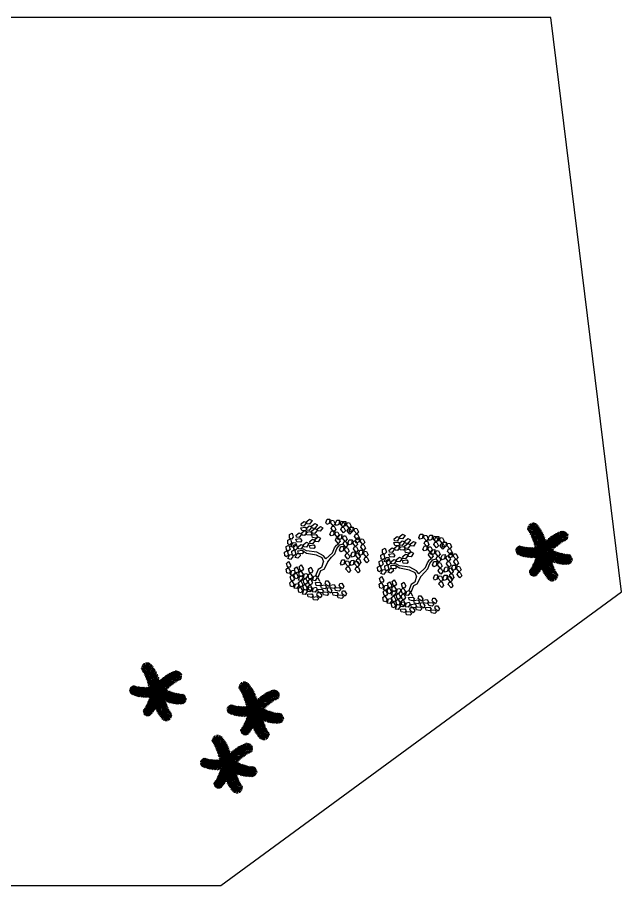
# Model space of a CAD drawing. Header units: millimetres. Extents: x 496 to 139339, y -41630 to 84383.
# Drawn here: x 118442 to 139339, y 54383 to 84383 of the extents above; entities that cross this region are included whole.
import ezdxf

# ---------------------------------------------------------------- set-up
doc = ezdxf.new("R2010")
doc.units = ezdxf.units.MM
doc.layers.add('zelen', color=69, linetype='Continuous')
doc.layers.add('территория', color=74, linetype='Continuous', lineweight=25)

# ---------------------------------------------------------------- blocks, each defined once
blk = doc.blocks.new('p1')
at = {"layer": 'zelen'}
for p, q in [((-430, 876), (-503, 935)), ((-434, 879), (-447, 980)), ((-407, 844), (-387, 1002)), ((-379, 802), (-343, 1004)), ((-358, 770), (-295, 996)), ((-332, 727), (-266, 985)), ((-309, 689), (-221, 958)), ((-281, 639), (-186, 914)), ((-340, 741), (-561, 807)), ((-303, 678), (-554, 768)), ((-364, 779), (-545, 846)), ((-391, 821), (-533, 887)), ((-283, 643), (-533, 735)), ((-255, 589), (-513, 702)), ((-234, 547), (-490, 662)), ((-210, 495), (-462, 608)), ((-257, 594), (-153, 869)), ((-245, 570), (-118, 819)), ((-218, 514), (-94, 781)), ((-196, 466), (-74, 747)), ((-177, 418), (-48, 703)), ((-152, 356), (-28, 665)), ((-132, 300), (-3, 612)), ((347, 325), (383, 607)), ((385, 353), (424, 629)), ((425, 379), (455, 645)), ((473, 411), (492, 663)), ((493, 423), (543, 686)), ((533, 447), (590, 705)), ((578, 472), (638, 722)), ((614, 491), (686, 722)), ((655, 512), (714, 717)), ((687, 527), (755, 700)), ((728, 546), (788, 677)), ((766, 560), (824, 633)), ((-189, 448), (-434, 552)), ((-172, 407), (-416, 511)), ((-149, 346), (-403, 479)), ((-132, 300), (-386, 436)), ((-120, 263), (-372, 397)), ((-106, 219), (-360, 364)), ((-95, 179), (-342, 305)), ((-114, 243), (19, 565)), ((-100, 197), (46, 499)), ((-87, 152), (64, 449)), ((-77, 113), (84, 383)), ((-64, 57), (100, 325)), ((61, 69), (42, 338)), ((89, 99), (88, 385)), ((125, 136), (128, 422)), ((151, 161), (176, 463)), ((183, 191), (213, 493)), ((215, 219), (266, 532)), ((257, 255), (305, 558)), ((299, 289), (350, 587)), ((339, 319), (577, 283)), ((371, 343), (611, 306)), ((410, 369), (659, 337)), ((453, 398), (706, 365)), ((489, 421), (743, 385)), ((537, 449), (774, 402)), ((569, 467), (806, 417)), ((627, 498), (830, 444)), ((664, 516), (836, 482)), ((705, 535), (846, 519)), ((761, 559), (845, 570)), ((-855, 68), (-974, 16)), ((-889, 81), (-971, 67)), ((-816, 55), (-966, -20)), ((-885, 78), (-948, 122)), ((-785, 46), (-948, -56)), ((-746, 35), (-933, -76)), ((-833, 61), (-917, 156)), ((-710, 26), (-901, -105)), ((-794, 49), (-888, 175)), ((-758, 39), (-861, 197)), ((-665, 16), (-858, -122)), ((-701, 24), (-829, 200)), ((-624, 8), (-816, -138)), ((-669, 17), (-799, 192)), ((-620, 7), (-768, 183)), ((-603, 4), (-768, -153)), ((-582, 0), (-731, 175)), ((-536, -7), (-683, 165)), ((-494, -12), (-632, 156)), ((-458, -16), (-596, 152)), ((-405, -20), (-567, 148)), ((-364, -23), (-530, 145)), ((-332, -24), (-496, 143)), ((-295, -24), (-467, 142)), ((-260, -24), (-417, 141)), ((-221, -23), (-379, 142)), ((-82, 133), (-330, 261)), ((-187, -22), (-330, 144)), ((-72, 92), (-316, 203)), ((-63, 50), (-305, 152)), ((-53, -1), (-296, 105)), ((-152, -19), (-288, 147)), ((-42, -58), (-286, 32)), ((-110, -16), (-249, 151)), ((-31, 51), (-210, -135)), ((-23, 4), (-197, -219)), ((-63, -10), (-189, 160)), ((-55, 14), (117, 254)), ((-48, -28), (128, 193)), ((7, 8), (-45, 236)), ((-40, -75), (140, 109)), ((-29, 34), (216, -53)), ((35, 41), (4, 296)), ((17, 20), (248, -26)), ((23, -13), (222, 114)), ((52, 59), (291, 26)), ((70, -36), (281, 81)), ((84, 94), (320, 58)), ((111, 122), (353, 92)), ((113, -57), (319, 62)), ((139, 149), (391, 130)), ((148, -73), (362, 42)), ((170, 179), (422, 159)), ((183, -88), (412, 20)), ((198, 204), (464, 196)), ((223, -105), (451, 4)), ((230, 232), (488, 216)), ((257, 255), (518, 240)), ((292, 283), (551, 265)), ((-552, -5), (-733, -164)), ((-509, -10), (-702, -172)), ((-468, -15), (-661, -181)), ((-413, -20), (-627, -188)), ((-364, -23), (-579, -197)), ((-315, -24), (-538, -202)), ((-276, -24), (-479, -208)), ((-238, -24), (-436, -211)), ((-205, -22), (-379, -212)), ((-141, -292), (-341, -385)), ((-129, -259), (-331, -360)), ((-158, -20), (-330, -211)), ((-118, -228), (-315, -315)), ((-107, -193), (-303, -281)), ((-97, -162), (-290, -237)), ((-88, -131), (-279, -198)), ((-122, -17), (-271, -208)), ((-78, -91), (-271, -163)), ((-68, -48), (-259, -106)), ((-87, -13), (-220, -202)), ((-15, -38), (-185, -280)), ((-5, -81), (-167, -350)), ((-49, -9), (-151, -192)), ((8, -137), (-151, -408)), ((-136, -277), (-47, -531)), ((18, -175), (-129, -474)), ((-123, -242), (-24, -481)), ((-111, -208), (-8, -443)), ((32, -221), (-111, -524)), ((-102, -178), (11, -393)), ((-90, -136), (26, -349)), ((46, -266), (-83, -590)), ((-81, -102), (42, -295)), ((-73, -71), (53, -249)), ((-65, -35), (66, -184)), ((-18, -23), (227, -127)), ((-7, -74), (236, -173)), ((3, -115), (247, -224)), ((9, -5), (43, -236)), ((13, -156), (262, -282)), ((26, -202), (275, -326)), ((38, -243), (294, -384)), ((48, -25), (111, -274)), ((52, -286), (305, -417)), ((82, -42), (161, -300)), ((119, -60), (222, -327)), ((166, -81), (272, -347)), ((200, -95), (331, -368)), ((240, -111), (377, -382)), ((259, -119), (503, -15)), ((280, -127), (441, -400)), ((298, -133), (533, -25)), ((331, -144), (570, -36)), ((331, -144), (486, -410)), ((374, -158), (610, -47)), ((383, -161), (539, -420)), ((431, -175), (641, -55)), ((442, -178), (577, -427)), ((470, -185), (680, -64)), ((487, -189), (623, -433)), ((516, -196), (736, -76)), ((533, -200), (658, -437)), ((566, -207), (790, -85)), ((590, -211), (699, -440)), ((608, -215), (832, -90)), ((613, -216), (755, -443)), ((659, -223), (805, -443)), ((663, -224), (867, -94)), ((699, -229), (902, -97)), ((710, -231), (856, -442)), ((750, -235), (901, -424)), ((765, -237), (934, -113)), ((796, -240), (925, -410)), ((805, -240), (954, -146)), ((831, -242), (957, -380)), ((851, -244), (976, -178)), ((877, -245), (979, -346)), ((912, -246), (995, -226)), ((917, -245), (997, -291)), ((-284, -579), (-480, -639)), ((-259, -538), (-463, -614)), ((-241, -506), (-444, -584)), ((-220, -468), (-420, -544)), ((-202, -432), (-396, -501)), ((-188, -401), (-381, -471)), ((-167, -355), (-369, -447)), ((-152, -320), (-354, -415)), ((-282, -576), (-220, -791)), ((-261, -542), (-192, -758)), ((-251, -524), (-164, -721)), ((-228, -481), (-143, -693)), ((-209, -445), (-126, -668)), ((-192, -410), (-105, -635)), ((-170, -362), (-88, -606)), ((-152, -320), (-66, -567)), ((65, -323), (-61, -637)), ((86, -379), (-35, -689)), ((111, -441), (-14, -727)), ((131, -488), (11, -771)), ((153, -536), (32, -804)), ((181, -592), (56, -842)), ((65, -323), (320, -457)), ((82, -369), (337, -499)), ((106, -430), (351, -531)), ((123, -471), (370, -572)), ((145, -518), (398, -628)), ((169, -569), (427, -681)), ((-331, -651), (-505, -693)), ((-300, -605), (-498, -663)), ((-351, -680), (-494, -724)), ((-374, -711), (-486, -756)), ((-406, -752), (-465, -794)), ((-410, -754), (-424, -832)), ((-388, -728), (-379, -850)), ((-364, -697), (-345, -855)), ((-347, -673), (-308, -850)), ((-324, -641), (-285, -843)), ((-305, -612), (-249, -824)), ((193, -616), (91, -892)), ((218, -661), (125, -936)), ((246, -710), (160, -980)), ((191, -611), (450, -721)), ((269, -748), (206, -1006)), ((220, -665), (471, -754)), ((296, -791), (235, -1017)), ((240, -700), (491, -787)), ((277, -762), (499, -826)), ((317, -823), (283, -1025)), ((302, -799), (484, -865)), ((346, -864), (327, -1022)), ((330, -841), (471, -905)), ((368, -896), (442, -954)), ((373, -899), (387, -1000))]:
    blk.add_line(p, q, dxfattribs=at)
for centre, radius, start, end in [((-2221, -415), 2208, 8.5439, 38.2906), ((1536, -1292), 2007, 110.1895, 139.9362), ((-286, 1782), 1806, 248.0996, 277.8463), ((2146, 414), 2208, 189.1509, 218.8976), ((-1734, 320), 1706, 318.5391, 348.2858), ((964, 1760), 2007, 241.292, 271.0387)]:
    blk.add_arc(centre, radius, start, end, dxfattribs=at)
blk = doc.blocks.new('z_98')
at = {"color": 92, "linetype": 'Continuous'}
for p, q in [((-283.2, 404.3), (-250.4, 431.2)), ((-279.9, 379.9), (-283.2, 404.3)), ((-221.2, 417), (-250.6, 376)), ((-250.4, 431.2), (-221.2, 417)), ((-219.5, 428.9), (-186.7, 455.8)), ((-216.1, 404.5), (-219.5, 428.9)), ((-186.9, 400.7), (-216.1, 404.5)), ((-157.5, 441.6), (-186.9, 400.7)), ((-186.7, 455.8), (-157.5, 441.6)), ((-158.3, 378.5), (-125.5, 405.4)), ((-125.5, 405.4), (-96.3, 391.1)), ((-0.5, 417), (15.7, 456.2)), ((13.9, 397), (-0.5, 417)), ((41.5, 407.4), (13.9, 397)), ((15.7, 456.2), (48.2, 457.4)), ((48.2, 457.4), (41.5, 407.4)), ((55.8, 418.1), (67.1, 445.4)), ((87.8, 379.2), (55.8, 418.1)), ((67.1, 445.4), (91.5, 442.3)), ((109.1, 403.7), (87.8, 379.2)), ((91.5, 442.3), (109.1, 403.7)), ((110.1, 404.5), (126.3, 443.6)), ((124.5, 384.5), (110.1, 404.5)), ((126.3, 443.6), (158.8, 444.9)), ((158.8, 444.9), (152.1, 394.9)), ((166.4, 405.6), (177.7, 432.8)), ((198.5, 366.6), (166.4, 405.6)), ((177.7, 432.8), (202.2, 429.8)), ((183, 389.3), (199.3, 428.5)), ((199.3, 428.5), (231.7, 429.7)), ((202.2, 429.8), (219.7, 391.2)), ((231.7, 429.7), (225.1, 379.7)), ((239.4, 390.4), (250.6, 417.7)), ((250.6, 417.7), (275.1, 414.6)), ((275.1, 414.6), (292.6, 376)), ((-339.7, 273.2), (-306.9, 300.1)), ((-306.9, 300.1), (-277.7, 285.8)), ((-286.6, 358.5), (-236.6, 364.9)), ((-277.1, 327.5), (-286.6, 358.5)), ((-250.6, 376), (-279.9, 379.9)), ((-235.1, 321.8), (-277.1, 327.5)), ((-276, 297.8), (-243.1, 324.7)), ((-214, 310.5), (-243.4, 269.5)), ((-243.1, 324.7), (-214, 310.5)), ((-236.6, 364.9), (-219.5, 340.9)), ((-219.5, 340.9), (-235.1, 321.8)), ((-225.4, 308.1), (-175.4, 314.5)), ((-215.9, 277), (-225.4, 308.1)), ((-222, 353.8), (-189.2, 380.7)), ((-218.7, 329.4), (-222, 353.8)), ((-189.4, 325.5), (-218.7, 329.4)), ((-160, 366.5), (-189.4, 325.5)), ((-189.2, 380.7), (-160, 366.5)), ((-175.4, 314.5), (-158.3, 290.5)), ((-158.5, 321.1), (-125.7, 348)), ((-155.2, 296.6), (-158.5, 321.1)), ((-154.9, 354), (-158.3, 378.5)), ((-125.7, 350.2), (-154.9, 354)), ((-96.5, 333.7), (-125.9, 292.8)), ((-96.3, 391.1), (-125.7, 350.2)), ((-125.7, 348), (-96.5, 333.7)), ((-94.8, 345.7), (-61.9, 372.6)), ((-91.4, 321.3), (-94.8, 345.7)), ((-62.2, 317.4), (-91.4, 321.3)), ((-32.7, 358.4), (-62.2, 317.4)), ((-61.9, 372.6), (-32.7, 358.4)), ((48.9, 283.4), (65.2, 322.6)), ((63.3, 350.2), (74.5, 377.5)), ((95.3, 311.2), (63.3, 350.2)), ((65.2, 322.6), (97.6, 323.8)), ((74.5, 377.5), (99, 374.4)), ((97.6, 323.8), (90.9, 273.8)), ((116.5, 335.8), (95.3, 311.2)), ((99, 374.4), (116.5, 335.8)), ((105.3, 284.5), (116.5, 311.8)), ((116.5, 311.8), (141, 308.7)), ((152.1, 394.9), (124.5, 384.5)), ((141, 308.7), (158.5, 270.1)), ((173.9, 337.7), (185.1, 364.9)), ((205.9, 298.7), (173.9, 337.7)), ((197.5, 369.3), (183, 389.3)), ((185.1, 364.9), (209.6, 361.9)), ((225.1, 379.7), (197.5, 369.3)), ((219.7, 391.2), (198.5, 366.6)), ((227.1, 323.2), (205.9, 298.7)), ((209.6, 361.9), (227.1, 323.2)), ((271.4, 351.4), (239.4, 390.4)), ((246.8, 322.5), (258, 349.8)), ((278.8, 283.5), (246.8, 322.5)), ((258, 349.8), (282.5, 346.7)), ((268.4, 325.2), (284.7, 364.4)), ((282.8, 305.2), (268.4, 325.2)), ((292.6, 376), (271.4, 351.4)), ((300.1, 308.1), (278.8, 283.5)), ((282.5, 346.7), (300.1, 308.1)), ((310.4, 315.6), (282.8, 305.2)), ((284.7, 364.4), (317.1, 365.6)), ((317.1, 365.6), (310.4, 315.6)), ((324.7, 326.3), (336, 353.6)), ((356.8, 287.4), (324.7, 326.3)), ((336, 353.6), (360.5, 350.5)), ((378, 311.9), (356.8, 287.4)), ((360.5, 350.5), (378, 311.9)), ((-436.3, 215.9), (-407.3, 230.5)), ((-434.8, 173.5), (-436.3, 215.9)), ((-417.4, 281.5), (-388.4, 296.2)), ((-415.9, 239.1), (-417.4, 281.5)), ((-394.4, 227), (-415.9, 239.1)), ((-407.3, 230.5), (-392.5, 182.3)), ((-373.6, 248), (-394.4, 227)), ((-388.4, 296.2), (-373.6, 248)), ((-343.1, 227.4), (-293.1, 233.8)), ((-333.6, 196.3), (-343.1, 227.4)), ((-336.4, 248.7), (-339.7, 273.2)), ((-307.1, 244.9), (-336.4, 248.7)), ((-277.7, 285.8), (-307.1, 244.9)), ((-293.1, 233.8), (-276, 209.8)), ((-276, 209.8), (-291.6, 190.7)), ((-272.6, 273.4), (-276, 297.8)), ((-243.4, 269.5), (-272.6, 273.4)), ((-173.9, 271.4), (-215.9, 277)), ((-184.3, 200), (-151.5, 226.9)), ((-181, 175.6), (-184.3, 200)), ((-158.3, 290.5), (-173.9, 271.4)), ((-161.9, 275.3), (-111.9, 281.7)), ((-152.4, 244.3), (-161.9, 275.3)), ((-125.9, 292.8), (-155.2, 296.6)), ((-110.3, 238.6), (-152.4, 244.3)), ((-122.3, 212.7), (-151.8, 171.7)), ((-151.5, 226.9), (-122.3, 212.7)), ((-120.6, 224.7), (-87.8, 251.6)), ((-117.3, 200.2), (-120.6, 224.7)), ((-88.1, 196.4), (-117.3, 200.2)), ((-111.9, 281.7), (-94.8, 257.7)), ((-94.8, 257.7), (-110.3, 238.6)), ((-58.6, 237.3), (-88.1, 196.4)), ((-87.8, 251.6), (-58.6, 237.3)), ((63.3, 263.4), (48.9, 283.4)), ((90.9, 273.8), (63.3, 263.4)), ((137.3, 245.5), (105.3, 284.5)), ((112.7, 216.6), (123.9, 243.9)), ((144.7, 177.6), (112.7, 216.6)), ((123.9, 243.9), (148.4, 240.8)), ((136, 238), (152.2, 277.2)), ((150.4, 218.1), (136, 238)), ((158.5, 270.1), (137.3, 245.5)), ((165.9, 202.2), (144.7, 177.6)), ((148.4, 240.8), (165.9, 202.2)), ((178, 228.4), (150.4, 218.1)), ((152.2, 277.2), (184.7, 278.4)), ((184.7, 278.4), (178, 228.4)), ((192.3, 239.2), (203.6, 266.4)), ((224.3, 200.2), (192.3, 239.2)), ((203.6, 266.4), (228, 263.4)), ((245.6, 224.7), (224.3, 200.2)), ((228, 263.4), (245.6, 224.7)), ((256, 180), (272.2, 219.2)), ((272.2, 219.2), (304.7, 220.4)), ((304.7, 220.4), (298, 170.5)), ((312.3, 181.2), (323.6, 208.4)), ((323.6, 208.4), (348, 205.4)), ((332.2, 258.4), (343.4, 285.7)), ((364.2, 219.4), (332.2, 258.4)), ((341.1, 202.6), (357.4, 241.8)), ((355.6, 182.6), (341.1, 202.6)), ((343.4, 285.7), (367.9, 282.6)), ((348, 205.4), (365.6, 166.7)), ((357.4, 241.8), (389.9, 243)), ((385.4, 244), (364.2, 219.4)), ((367.9, 282.6), (385.4, 244)), ((389.9, 243), (383.2, 193)), ((397.5, 203.7), (408.7, 231)), ((429.5, 164.8), (397.5, 203.7)), ((408.7, 231), (433.2, 227.9)), ((433.2, 227.9), (450.8, 189.3)), ((-455.1, 142.8), (-426.1, 157.5)), ((-453.5, 100.4), (-455.1, 142.8)), ((-432, 88.3), (-453.5, 100.4)), ((-413.3, 161.4), (-434.8, 173.5)), ((-411.3, 109.2), (-432, 88.3)), ((-426.1, 157.5), (-411.3, 109.2)), ((-392.5, 182.3), (-413.3, 161.4)), ((-400.4, 143.1), (-375.2, 186.8)), ((-369.9, 131.9), (-400.4, 143.1)), ((-389.3, 89.8), (-360.3, 104.4)), ((-375.2, 186.8), (-345.8, 185.9)), ((-370.4, 155.4), (-341.4, 170.1)), ((-368.8, 113), (-370.4, 155.4)), ((-340, 161.9), (-369.9, 131.9)), ((-347.3, 100.9), (-368.8, 113)), ((-360.3, 104.4), (-345.5, 56.2)), ((-326.6, 121.9), (-347.3, 100.9)), ((-345.8, 185.9), (-340, 161.9)), ((-341.4, 170.1), (-326.6, 121.9)), ((-291.6, 190.7), (-333.6, 196.3)), ((-321.9, 93.8), (-271.9, 100.2)), ((-318.5, 139.5), (-285.7, 166.4)), ((-315.2, 115.1), (-318.5, 139.5)), ((-285.9, 111.3), (-315.2, 115.1)), ((-256.5, 152.2), (-285.9, 111.3)), ((-285.7, 166.4), (-256.5, 152.2)), ((-271.9, 100.2), (-254.8, 76.2)), ((-254.8, 164.2), (-222, 191.1)), ((-251.5, 139.8), (-254.8, 164.2)), ((-222.2, 135.9), (-251.5, 139.8)), ((-192.8, 176.9), (-222.2, 135.9)), ((-222, 191.1), (-192.8, 176.9)), ((-187.8, 154.3), (-137.8, 160.7)), ((-178.3, 123.2), (-187.8, 154.3)), ((-151.8, 171.7), (-181, 175.6)), ((-136.2, 117.6), (-178.3, 123.2)), ((-137.8, 160.7), (-120.6, 136.7)), ((-120.6, 136.7), (-136.2, 117.6)), ((159.5, 101.9), (175.8, 141)), ((174, 81.9), (159.5, 101.9)), ((175.8, 141), (208.2, 142.3)), ((199.8, 171.2), (211, 198.5)), ((231.8, 132.3), (199.8, 171.2)), ((208.2, 142.3), (201.6, 92.3)), ((211, 198.5), (235.5, 195.4)), ((215.9, 103), (227.1, 130.3)), ((247.9, 64), (215.9, 103)), ((227.1, 130.3), (251.6, 127.2)), ((253, 156.8), (231.8, 132.3)), ((235.5, 195.4), (253, 156.8)), ((251.6, 127.2), (269.1, 88.6)), ((270.4, 160.1), (256, 180)), ((298, 170.5), (270.4, 160.1)), ((344.3, 142.2), (312.3, 181.2)), ((319.8, 113.2), (331, 140.5)), ((351.8, 74.3), (319.8, 113.2)), ((331, 140.5), (355.5, 137.4)), ((365.6, 166.7), (344.3, 142.2)), ((355.5, 137.4), (373, 98.8)), ((383.2, 193), (355.6, 182.6)), ((404.9, 135.8), (416.2, 163.1)), ((436.9, 96.8), (404.9, 135.8)), ((416.2, 163.1), (440.7, 160)), ((450.8, 189.3), (429.5, 164.8)), ((458.2, 121.4), (436.9, 96.8)), ((440.7, 160), (458.2, 121.4)), ((-474, 77.2), (-445, 91.8)), ((-472.4, 34.8), (-474, 77.2)), ((-450.9, 22.6), (-472.4, 34.8)), ((-430.2, 43.6), (-450.9, 22.6)), ((-445, 91.8), (-430.2, 43.6)), ((-438, 4.4), (-412.9, 48.1)), ((-407.6, -6.8), (-438, 4.4)), ((-412.9, 48.1), (-383.4, 47.2)), ((-377.6, 23.2), (-407.6, -6.8)), ((-387.7, 47.4), (-389.3, 89.8)), ((-366.3, 35.3), (-387.7, 47.4)), ((-383.4, 47.2), (-377.6, 23.2)), ((-345.5, 56.2), (-366.3, 35.3)), ((-353.3, 17), (-328.2, 60.7)), ((-322.9, 5.8), (-353.3, 17)), ((-328.2, 60.7), (-298.7, 59.8)), ((-292.9, 35.8), (-322.9, 5.8)), ((-312.4, 62.7), (-321.9, 93.8)), ((-270.4, 57.1), (-312.4, 62.7)), ((-298.7, 59.8), (-292.9, 35.8)), ((-254.8, 76.2), (-270.4, 57.1)), ((201.6, 92.3), (174, 81.9)), ((223.3, 35.1), (234.5, 62.3)), ((255.3, -3.9), (223.3, 35.1)), ((234.5, 62.3), (259, 59.3)), ((269.1, 88.6), (247.9, 64)), ((276.6, 20.6), (255.3, -3.9)), ((259, 59.3), (276.6, 20.6)), ((288.9, 38.8), (305.2, 78)), ((303.4, 18.9), (288.9, 38.8)), ((331, 29.3), (303.4, 18.9)), ((305.2, 78), (337.6, 79.2)), ((337.6, 79.2), (331, 29.3)), ((345.3, 40), (356.5, 67.2)), ((377.3, 1), (345.3, 40)), ((373, 98.8), (351.8, 74.3)), ((356.5, 67.2), (381, 64.2)), ((398.5, 25.5), (377.3, 1)), ((378.4, 59), (394.6, 98.2)), ((392.8, 39), (378.4, 59)), ((381, 64.2), (398.5, 25.5)), ((420.4, 49.4), (392.8, 39)), ((394.6, 98.2), (427.1, 99.4)), ((427.1, 99.4), (420.4, 49.4)), ((434.7, 60.1), (446, 87.4)), ((466.7, 21.1), (434.7, 60.1)), ((442.2, -7.8), (453.4, 19.5)), ((446, 87.4), (470.4, 84.3)), ((453.4, 19.5), (477.9, 16.4)), ((488, 45.7), (466.7, 21.1)), ((470.4, 84.3), (488, 45.7)), ((477.9, 16.4), (495.4, -22.2)), ((-452.7, -52.7), (-427.5, -32.3)), ((-442.3, -93.9), (-452.7, -52.7)), ((-418.7, -101.2), (-442.3, -93.9)), ((-427.5, -32.3), (-402.9, -76.3)), ((-402.9, -76.3), (-418.7, -101.2)), ((-361, -113.2), (-335.7, -92.8)), ((-335.7, -92.8), (-311.1, -136.8)), ((-306.9, -90.5), (-281.6, -70.1)), ((-296.4, -131.6), (-306.9, -90.5)), ((-281.6, -70.1), (-257, -114.1)), ((-198.6, -115.8), (-173.4, -95.3)), ((-173.4, -95.3), (-148.7, -139.3)), ((168.9, -52), (185.2, -12.8)), ((183.4, -71.9), (168.9, -52)), ((211, -61.5), (183.4, -71.9)), ((185.2, -12.8), (217.6, -11.5)), ((217.6, -11.5), (211, -61.5)), ((225.3, -50.8), (236.5, -23.6)), ((257.3, -89.8), (225.3, -50.8)), ((232.7, -118.7), (243.9, -91.5)), ((236.5, -23.6), (261, -26.6)), ((243.9, -91.5), (268.4, -94.5)), ((278.5, -65.3), (257.3, -89.8)), ((261, -26.6), (278.5, -65.3)), ((268.4, -94.5), (286, -133.2)), ((277.1, -57), (293.4, -17.8)), ((291.6, -77), (277.1, -57)), ((319.2, -66.6), (291.6, -77)), ((293.4, -17.8), (325.9, -16.6)), ((325.9, -16.6), (319.2, -66.6)), ((333.5, -55.9), (344.7, -28.6)), ((365.5, -94.8), (333.5, -55.9)), ((340.9, -123.8), (352.2, -96.5)), ((344.7, -28.6), (369.2, -31.7)), ((352.2, -96.5), (376.6, -99.6)), ((352.7, -28), (364, -0.7)), ((384.7, -66.9), (352.7, -28)), ((364, -0.7), (388.4, -3.8)), ((386.8, -70.3), (365.5, -94.8)), ((369.2, -31.7), (386.8, -70.3)), ((376.6, -99.6), (394.2, -138.2)), ((406, -42.4), (384.7, -66.9)), ((388.4, -3.8), (406, -42.4)), ((474.2, -46.8), (442.2, -7.8)), ((495.4, -22.2), (474.2, -46.8)), ((-457.4, -120.9), (-432.1, -100.5)), ((-446.9, -162), (-457.4, -120.9)), ((-423.3, -169.3), (-446.9, -162)), ((-432.1, -100.5), (-407.5, -144.5)), ((-407.5, -144.5), (-423.3, -169.3)), ((-410.4, -206.6), (-385.2, -186.1)), ((-406.8, -184.5), (-391.5, -136.4)), ((-374.7, -189), (-406.8, -184.5)), ((-391.5, -136.4), (-362.5, -131.1)), ((-385.2, -186.1), (-360.5, -230.1)), ((-351.8, -153.3), (-374.7, -189)), ((-365.6, -181.4), (-340.4, -160.9)), ((-355.1, -222.5), (-365.6, -181.4)), ((-362.5, -131.1), (-351.8, -153.3)), ((-350.5, -154.3), (-361, -113.2)), ((-326.9, -161.6), (-350.5, -154.3)), ((-340.4, -160.9), (-315.7, -204.9)), ((-311.1, -136.8), (-326.9, -161.6)), ((-315.1, -245), (-299.7, -196.9)), ((-311.5, -158.7), (-286.2, -138.3)), ((-301, -199.8), (-311.5, -158.7)), ((-277.4, -207.1), (-301, -199.8)), ((-299.7, -196.9), (-270.7, -191.5)), ((-272.8, -139), (-296.4, -131.6)), ((-286.2, -138.3), (-261.6, -182.3)), ((-261.6, -182.3), (-277.4, -207.1)), ((-257, -114.1), (-272.8, -139)), ((-270.7, -191.5), (-260, -213.8)), ((-261, -222.3), (-245.6, -174.2)), ((-245.6, -174.2), (-216.6, -168.9)), ((-205.9, -191.1), (-228.8, -226.8)), ((-216.6, -168.9), (-205.9, -191.1)), ((-203.2, -183.9), (-178, -163.5)), ((-192.8, -225), (-203.2, -183.9)), ((-188.1, -156.9), (-198.6, -115.8)), ((-164.6, -164.2), (-188.1, -156.9)), ((-178, -163.5), (-153.3, -207.5)), ((-148.7, -139.3), (-164.6, -164.2)), ((-152.7, -247.5), (-137.4, -199.5)), ((-137.4, -199.5), (-108.4, -194.1)), ((-108.4, -194.1), (-97.7, -216.3)), ((264.7, -157.7), (232.7, -118.7)), ((286, -133.2), (264.7, -157.7)), ((372.9, -162.8), (340.9, -123.8)), ((394.2, -138.2), (372.9, -162.8)), ((-415, -274.7), (-389.8, -254.3)), ((-404.5, -315.8), (-415, -274.7)), ((-399.9, -247.7), (-410.4, -206.6)), ((-376.4, -255), (-399.9, -247.7)), ((-389.8, -254.3), (-365.1, -298.3)), ((-365.1, -298.3), (-381, -323.2)), ((-360.5, -230.1), (-376.4, -255)), ((-364.5, -338.3), (-349.2, -290.3)), ((-331.6, -229.8), (-355.1, -222.5)), ((-349.2, -290.3), (-320.2, -284.9)), ((-315.7, -204.9), (-331.6, -229.8)), ((-320.2, -284.9), (-309.4, -307.1)), ((-282.9, -249.5), (-315.1, -245)), ((-313.9, -274.6), (-288.7, -254.2)), ((-303.5, -315.7), (-313.9, -274.6)), ((-288.7, -254.2), (-264, -298.2)), ((-260, -213.8), (-282.9, -249.5)), ((-264, -298.2), (-279.9, -323)), ((-264.4, -312.5), (-239.2, -292.1)), ((-228.8, -226.8), (-261, -222.3)), ((-259.8, -244.4), (-234.6, -223.9)), ((-249.3, -285.5), (-259.8, -244.4)), ((-225.8, -292.8), (-249.3, -285.5)), ((-239.2, -292.1), (-214.5, -336.1)), ((-234.6, -223.9), (-209.9, -267.9)), ((-209.9, -267.9), (-225.8, -292.8)), ((-205.6, -317.6), (-180.3, -297.1)), ((-200.9, -249.4), (-175.7, -228.9)), ((-190.5, -290.5), (-200.9, -249.4)), ((-169.2, -232.4), (-192.8, -225)), ((-166.9, -297.8), (-190.5, -290.5)), ((-180.3, -297.1), (-155.7, -341.1)), ((-175.7, -228.9), (-151.1, -272.9)), ((-153.3, -207.5), (-169.2, -232.4)), ((-151.1, -272.9), (-166.9, -297.8)), ((-120.6, -252), (-152.7, -247.5)), ((-97.7, -216.3), (-120.6, -252)), ((-116.7, -274.4), (-66.5, -269.6)), ((-108.2, -305.7), (-116.7, -274.4)), ((-66.5, -269.6), (-50.2, -294.1)), ((-50.2, -294.1), (-66.4, -312.7)), ((-6.9, -283.5), (-0.1, -254.8)), ((30.9, -317), (-6.9, -283.5)), ((-0.1, -254.8), (24.6, -254)), ((24.6, -254), (48, -289.4)), ((48, -289.4), (30.9, -317)), ((45.7, -302.1), (95.9, -297.3)), ((95.9, -297.3), (112.2, -321.9)), ((155.5, -311.2), (162.3, -282.5)), ((162.3, -282.5), (186.9, -281.7)), ((186.9, -281.7), (210.3, -317.1)), ((-381, -323.2), (-404.5, -315.8)), ((-332.3, -342.8), (-364.5, -338.3)), ((-309.4, -307.1), (-332.3, -342.8)), ((-318.6, -342.8), (-293.3, -322.3)), ((-308.1, -383.9), (-318.6, -342.8)), ((-284.5, -391.2), (-308.1, -383.9)), ((-279.9, -323), (-303.5, -315.7)), ((-293.3, -322.3), (-268.7, -366.3)), ((-268.7, -366.3), (-284.5, -391.2)), ((-268, -406.4), (-252.7, -358.3)), ((-253.9, -353.6), (-264.4, -312.5)), ((-230.4, -360.9), (-253.9, -353.6)), ((-252.7, -358.3), (-223.7, -352.9)), ((-213, -375.1), (-235.9, -410.9)), ((-214.5, -336.1), (-230.4, -360.9)), ((-223.7, -352.9), (-213, -375.1)), ((-213.9, -376.1), (-198.6, -328)), ((-181.8, -380.6), (-213.9, -376.1)), ((-195.1, -358.7), (-205.6, -317.6)), ((-198.6, -328), (-169.6, -322.7)), ((-171.5, -366), (-195.1, -358.7)), ((-158.9, -344.9), (-181.8, -380.6)), ((-155.7, -341.1), (-171.5, -366)), ((-169.6, -322.7), (-158.9, -344.9)), ((-155.1, -381.1), (-139.7, -333.1)), ((-122.9, -385.6), (-155.1, -381.1)), ((-139.7, -333.1), (-110.7, -327.7)), ((-100, -349.9), (-122.9, -385.6)), ((-110.7, -327.7), (-100, -349.9)), ((-66.4, -312.7), (-108.2, -305.7)), ((-101, -417.1), (-94.2, -388.4)), ((-94.2, -388.4), (-69.6, -387.6)), ((-93.1, -352.5), (-42.9, -347.7)), ((-84.7, -383.8), (-93.1, -352.5)), ((-42.8, -390.9), (-84.7, -383.8)), ((-69.6, -387.6), (-46.2, -423)), ((-56.2, -306.1), (-6, -301.4)), ((-47.7, -337.5), (-56.2, -306.1)), ((-5.9, -344.5), (-47.7, -337.5)), ((-42.9, -347.7), (-26.6, -372.3)), ((-26.6, -372.3), (-42.8, -390.9)), ((-32.7, -384.3), (17.5, -379.5)), ((-24.2, -415.6), (-32.7, -384.3)), ((-6, -301.4), (10.3, -325.9)), ((10.3, -325.9), (-5.9, -344.5)), ((16.7, -361.6), (23.5, -332.9)), ((54.4, -395.1), (16.7, -361.6)), ((17.5, -379.5), (33.9, -404)), ((23.5, -332.9), (48.1, -332.1)), ((54.2, -333.4), (45.7, -302.1)), ((48.1, -332.1), (71.5, -367.5)), ((96, -340.4), (54.2, -333.4)), ((71.5, -367.5), (54.4, -395.1)), ((76.3, -387.8), (126.5, -383)), ((84.8, -419.1), (76.3, -387.8)), ((112.2, -321.9), (96, -340.4)), ((106.1, -333.9), (156.4, -329.1)), ((114.6, -365.2), (106.1, -333.9)), ((156.5, -372.2), (114.6, -365.2)), ((126.5, -383), (142.8, -407.6)), ((193.2, -344.7), (155.5, -311.2)), ((156.4, -329.1), (172.7, -353.6)), ((172.7, -353.6), (156.5, -372.2)), ((186.1, -396.9), (192.9, -368.2)), ((223.8, -430.4), (186.1, -396.9)), ((192.9, -368.2), (217.5, -367.4)), ((210.3, -317.1), (193.2, -344.7)), ((217.5, -367.4), (240.9, -402.8)), ((-235.9, -410.9), (-268, -406.4)), ((-210.8, -408), (-160.6, -403.2)), ((-202.3, -439.3), (-210.8, -408)), ((-160.5, -446.3), (-202.3, -439.3)), ((-160.6, -403.2), (-144.3, -427.8)), ((-144.3, -427.8), (-160.5, -446.3)), ((-150.3, -439.8), (-100.1, -435)), ((-141.9, -471.1), (-150.3, -439.8)), ((-100, -478.1), (-141.9, -471.1)), ((-63.3, -450.6), (-101, -417.1)), ((-100.1, -435), (-83.8, -459.5)), ((-83.8, -459.5), (-100, -478.1)), ((-46.2, -423), (-63.3, -450.6)), ((17.7, -422.6), (-24.2, -415.6)), ((33.9, -404), (17.7, -422.6)), ((126.6, -426.2), (84.8, -419.1)), ((142.8, -407.6), (126.6, -426.2)), ((136.8, -419.6), (187, -414.8)), ((145.3, -450.9), (136.8, -419.6)), ((187.1, -457.9), (145.3, -450.9)), ((187, -414.8), (203.3, -439.3)), ((203.3, -439.3), (187.1, -457.9)), ((240.9, -402.8), (223.8, -430.4))]:
    blk.add_line(p, q, dxfattribs=at)
at = {"color": 33, "linetype": 'Continuous'}
for p, q in [((-221.2, 90.7), (-263.6, 116)), ((77.7, 70.6), (101.2, 126)), ((101.2, 126), (122.4, 158.8)), ((105.9, 58), (127.1, 118.5)), ((122.4, 158.8), (145.9, 174)), ((127.1, 118.5), (162.4, 161.3)), ((162.4, 161.3), (202.4, 174)), ((-221.2, 63), (-265.9, 93.3)), ((-103.5, 75.6), (-221.2, 90.7)), ((-105.9, 42.8), (-221.2, 63)), ((-42.3, 10.1), (-105.9, 42.8)), ((-25.9, 32.8), (-103.5, 75.6)), ((-25.9, -27.8), (-42.3, 10.1)), ((0, 0), (-25.9, 32.8)), ((0, 0), (77.7, 70.6)), ((23.5, -32.8), (68.3, 17.6)), ((68.3, 17.6), (105.9, 58)), ((-47, -98.4), (-87.1, -123.6)), ((-25.9, -27.8), (-47, -98.4)), ((23.5, -32.8), (-21.2, -121.1)), ((-87.1, -123.6), (-120, -204.3)), ((-61.2, -138.7), (-91.8, -216.8)), ((-21.2, -121.1), (-61.2, -138.7)), ((-91.8, -216.8), (-73, -257.2))]:
    blk.add_line(p, q, dxfattribs=at)

msp = doc.modelspace()

# ---------------------------------------------------------------- linework, layer by layer
at = {"layer": 'территория'}
msp.add_lwpolyline([(95478, 54383), (125478, 54383), (139339, 64534), (136890, 84383), (104192, 84383), (95478, 54383)], dxfattribs=at)

# ---------------------------------------------------------------- block references
at = {"layer": 'zelen', "xscale": 3, "yscale": 3, "zscale": 3}
for p in [(129105, 65675), (132322, 65158)]:
    msp.add_blockref('z_98', p, dxfattribs=at)
at = {"layer": 'zelen'}
for p in [(136640, 65921), (123286, 61093), (126657, 60433), (125733, 58590)]:
    msp.add_blockref('p1', p, dxfattribs=at)

doc.saveas('drawing.dxf')
